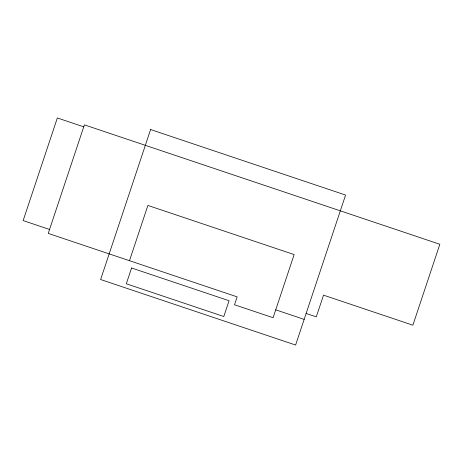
<?xml version="1.0" encoding="UTF-8"?>
<svg xmlns="http://www.w3.org/2000/svg" width="463" height="463" viewBox="0 0 463 463"><rect width="100%" height="100%" fill="white"/><g stroke="black" fill="none" stroke-linecap="round" stroke-linejoin="round"><path stroke-width="0.69" d="M129.484 260.698L147.894 205.439L294.138 254.569L273.095 317.722L234.504 304.758L237.131 296.864L48.239 233.404L84.405 124.86L439.85 244.273L412.892 325.188L323.521 295.162L316.287 316.871L306.13 313.463M83.745 126.833L57.343 117.961L23.15 220.585L49.553 229.457M275.722 309.828L304.162 319.383M150.597 129.542L100.627 279.53L295.614 345.039L345.583 195.05L150.597 129.542M131.573 267.984L126.312 283.773L223.808 316.524L229.069 300.736L131.573 267.984"/></g></svg>
